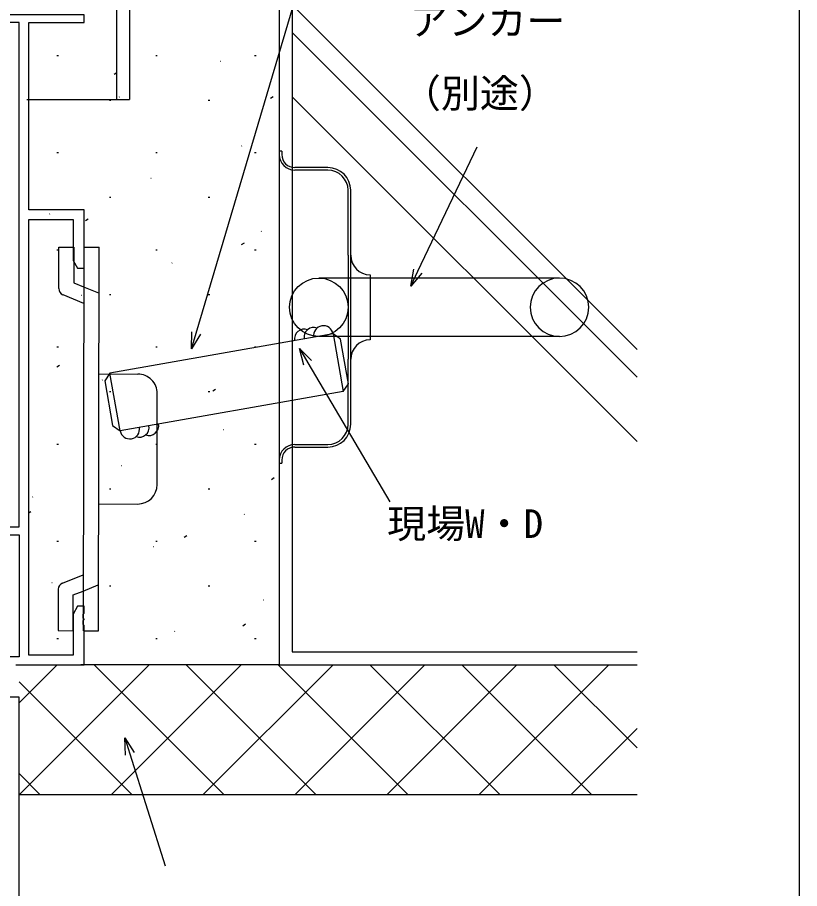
# Model space of a CAD drawing. Units: millimetres, scale not verified. Extents: x -437 to 438, y -344 to 341.
# Drawn here: x 317.9 to 438.2, y -178.2 to -44.2 of the extents above; entities that cross this region are included whole.
import ezdxf
from ezdxf.enums import TextEntityAlignment as Align

# ---------------------------------------------------------------- set-up
doc = ezdxf.new("R2010")
doc.units = ezdxf.units.MM
doc.header["$LTSCALE"] = 2
for name, color, linetype in [('0-2_YKK_11', 7, 'Continuous'), ('0-3_YKK_12', 2, 'Continuous'), ('0-4_YKK_13', 4, 'Continuous'), ('0-6_YKK_D', 6, 'Continuous'), ('0-7_YKK_ZWAK', 7, 'Continuous'), ('0-8_YSS_K', 3, 'Continuous')]:
    doc.layers.add(name, color=color, linetype=linetype)
doc.styles.add('ＭＳ ゴシック', font='')
doc.styles.get('ＭＳ ゴシック').set_extended_font_data('MS Gothic')

msp = doc.modelspace()

# ---------------------------------------------------------------- linework, layer by layer
at = {"layer": '0-2_YKK_11'}
for points in [[(319.667, -44.998), (328.167, -44.998), (328.167, -43.798), (303.167, -43.798), (303.167, -49.298), (302.167, -49.298)], [(317.667, -143.798), (328.167, -143.798), (328.167, -137.757), (328.047, -137.573), (328.047, -137.023), (328.167, -136.84), (328.167, -136.757), (328.047, -136.573), (328.047, -136.023), (328.167, -135.84), (328.167, -134.798), (327.167, -134.798), (326.467, -136.011), (326.467, -142.298), (319.667, -142.298), (319.667, -75.298), (326.467, -75.298), (326.467, -81.586), (327.167, -82.798), (328.167, -82.798), (328.167, -73.798), (319.667, -73.798), (319.667, -44.998)], [(280.967, -123.798), (318.167, -123.798), (318.167, -142.598), (311.667, -142.598)]]:
    msp.add_lwpolyline(points, dxfattribs=at)
msp.add_lwpolyline([(318.167, -122.598), (318.167, -44.998), (304.667, -44.998), (304.667, -50.798), (303.667, -50.798), (303.667, -122.598)], close=True, dxfattribs=at)
at = {"layer": '0-3_YKK_12'}
for p, q in [((333.167, 16.202), (333.167, -56.802)), ((319.367, -56.804), (335.167, -56.804))]:
    msp.add_line(p, q, dxfattribs=at)
msp.add_lwpolyline([(335.167, 41.197), (335.167, 16.202), (335.167, -56.802)], dxfattribs=at)
at = {"layer": '0-4_YKK_13'}
for p, q in [((358.167, -64.798), (358.167, -65.298)), ((358.567, -64.798), (358.167, -64.798)), ((358.167, -65.298), (358.167, -112.298)), ((358.567, -64.798), (358.567, -65.298)), ((365.667, -67.298), (360.567, -67.298)), ((365.667, -67.698), (360.567, -67.698)), ((368.767, -80.798), (368.767, -70.798)), ((369.167, -80.798), (369.167, -70.798)), ((324.281, -85.925), (324.291, -79.549)), ((324.292, -79.548), (326.592, -79.552)), ((326.591, -79.552), (326.583, -85.052)), ((328.071, -138.555), (328.167, -79.555)), ((328.165, -79.554), (330.463, -79.558)), ((330.371, -138.558), (330.463, -79.558)), ((368.767, -80.798), (368.767, -96.798)), ((369.167, -96.798), (369.167, -80.798)), ((401.267, -84.298), (364.267, -84.298)), ((372.167, -83.798), (372.167, -93.798)), ((324.905, -86.853), (328.078, -88.141)), ((401.267, -93.298), (364.267, -93.298)), ((368.767, -106.798), (368.767, -96.798)), ((369.167, -106.798), (369.167, -96.798)), ((330.435, -99.058), (336.435, -99.068)), ((339.407, -116.073), (339.43, -102.073)), ((360.567, -109.898), (365.667, -109.898)), ((360.567, -110.298), (365.667, -110.298)), ((358.167, -112.298), (358.167, -112.798)), ((358.567, -112.298), (358.567, -112.798)), ((358.167, -112.798), (358.567, -112.798)), ((330.404, -119.058), (336.402, -119.068)), ((324.834, -131.244), (328.011, -129.967)), ((324.207, -132.17), (324.197, -138.548)), ((326.506, -133.051), (328.007, -132.447)), ((328.007, -132.447), (330.309, -131.522)), ((326.497, -138.551), (326.506, -133.051)), ((324.197, -138.548), (326.497, -138.551)), ((328.071, -138.555), (330.371, -138.558))]:
    msp.add_line(p, q, dxfattribs=at)
msp.add_lwpolyline([(326.583, -85.052), (328.082, -85.66), (330.38, -86.593)], dxfattribs=at)
msp.add_circle((364.267, -88.798), 4.5, dxfattribs=at)
for centre, radius, start, end in [((360.567, -65.298), 2.4, 180, 270), ((360.567, -65.298), 2, 180, 270), ((365.667, -70.798), 3.5, 0, 90), ((365.667, -70.798), 3.1, 0, 90), ((372.167, -80.798), 3, 180, 270), ((401.267, -88.798), 4.5, 90, 270), ((401.267, -88.798), 4.5, 270, 90), ((325.281, -85.927), 1, 179.90534, 247.9075), ((372.167, -96.798), 3, 90, 180), ((336.43, -102.068), 3, 359.90656, 89.9066), ((365.667, -106.798), 3.1, 270, 0), ((365.667, -106.798), 3.5, 270, 0), ((360.567, -112.298), 2.4, 90, 180), ((360.567, -112.298), 2, 90, 180), ((336.407, -116.068), 3, 269.90689, 359.90656), ((325.207, -132.172), 1, 111.90869, 179.90534)]:
    msp.add_arc(centre, radius, start, end, dxfattribs=at)
at = {"layer": '0-6_YKK_D'}
for points in [[(344.666, -95.203), (345.392, -92.758), (367.671, -17.679)], [(378.417, -85.546), (379.512, -83.243), (388.608, -64.101)], [(380.129, -83.537), (378.417, -85.546), (378.894, -82.95)], [(346.047, -92.953), (344.666, -95.203), (344.736, -92.564)], [(361.987, -97.683), (361.28, -95.139), (363.164, -96.989)], [(361.28, -95.139), (362.576, -97.336), (375.183, -118.716)], [(334.541, -157.698), (334.424, -155.061), (335.844, -157.286)], [(334.424, -155.061), (335.193, -157.492), (340.649, -174.74)]]:
    msp.add_lwpolyline(points, dxfattribs=at)
at = {"layer": '0-7_YKK_ZWAK'}
msp.add_lwpolyline([(-436.8, -343.8), (438.2, -343.8), (438.2, 306.2)], dxfattribs=at)
at = {"layer": '0-8_YSS_K'}
for p, q in [((360.167, -42.265), (413.202, -95.3)), ((360.167, -46.508), (413.202, -99.543)), ((323.977, -50.043), (324.227, -50.043)), ((339.177, -50.043), (339.427, -50.043)), ((349.16, -50.921), (349.207, -50.904)), ((354.377, -50.043), (354.627, -50.043)), ((332.805, -52.927), (333.222, -52.651)), ((332.052, -56.918), (332.302, -56.918)), ((333.559, -56.445), (333.606, -56.428)), ((347.252, -56.918), (347.502, -56.918)), ((356.819, -56.622), (357.236, -56.346)), ((360.167, -56.408), (413.202, -109.443)), ((352.39, -63.982), (352.437, -63.965)), ((323.977, -64.993), (324.227, -64.993)), ((339.177, -64.993), (339.427, -64.993)), ((354.377, -64.993), (354.627, -64.993)), ((338.439, -68.922), (338.486, -68.905)), ((332.052, -71.868), (332.302, -71.868)), ((347.252, -71.868), (347.502, -71.868)), ((322.838, -74.446), (322.885, -74.43)), ((328.383, -75.443), (328.8, -75.167)), ((355.384, -77.126), (355.432, -77.109)), ((352.397, -79.138), (352.813, -78.862)), ((323.977, -79.943), (324.227, -79.943)), ((339.177, -79.943), (339.427, -79.943)), ((354.377, -79.943), (354.627, -79.943)), ((341.669, -81.983), (341.716, -81.966)), ((327.718, -86.923), (327.765, -86.907)), ((332.052, -86.818), (332.302, -86.818)), ((347.252, -86.818), (347.502, -86.818)), ((366.45, -92.869), (332.146, -98.951)), ((323.977, -94.893), (324.227, -94.893)), ((339.177, -94.893), (339.427, -94.893)), ((344.663, -95.127), (344.711, -95.111)), ((354.377, -94.893), (354.627, -94.893)), ((323.961, -97.959), (324.378, -97.683)), ((330.948, -99.984), (330.995, -99.967)), ((332.052, -101.768), (332.302, -101.768)), ((368.021, -101.731), (333.717, -107.812)), ((347.252, -101.768), (347.502, -101.768)), ((347.974, -101.654), (348.391, -101.378)), ((349.543, -107.604), (349.59, -107.587)), ((323.977, -109.843), (324.227, -109.843)), ((339.177, -109.843), (339.427, -109.843)), ((354.377, -109.843), (354.627, -109.843)), ((333.942, -113.129), (333.99, -113.112)), ((356.999, -115.27), (357.416, -114.994)), ((332.052, -116.718), (332.302, -116.718)), ((347.252, -116.718), (347.502, -116.718)), ((320.227, -117.985), (320.274, -117.969)), ((319.735, -120.345), (319.956, -120.199)), ((352.773, -120.665), (352.82, -120.648)), ((343.552, -124.17), (343.969, -123.894)), ((323.977, -124.793), (324.227, -124.793)), ((338.822, -125.605), (338.869, -125.589)), ((339.177, -124.793), (339.427, -124.793)), ((354.377, -124.793), (354.627, -124.793)), ((323.221, -131.13), (323.269, -131.113)), ((332.052, -131.668), (332.302, -131.668)), ((347.252, -131.668), (347.502, -131.668)), ((355.768, -133.809), (355.815, -133.793)), ((352.576, -137.786), (352.993, -137.51)), ((342.052, -138.666), (342.099, -138.65)), ((323.977, -139.743), (324.227, -139.743)), ((339.177, -139.743), (339.427, -139.743)), ((354.377, -139.743), (354.627, -139.743)), ((338.165, -143.798), (318.167, -163.796)), ((324.023, -143.798), (318.167, -149.654)), ((358.167, -143.798), (327.667, -143.798)), ((349.706, -163.798), (329.706, -143.798)), ((352.307, -143.798), (332.307, -163.798)), ((363.848, -163.798), (343.848, -143.798)), ((366.449, -143.798), (346.449, -163.798)), ((377.991, -163.798), (357.991, -143.798)), ((380.591, -143.798), (360.591, -163.798)), ((392.133, -163.798), (372.133, -143.798)), ((394.733, -143.798), (374.733, -163.798)), ((406.275, -163.798), (386.275, -143.798)), ((408.876, -143.798), (388.876, -163.798)), ((413.202, -156.583), (400.417, -143.798)), ((335.564, -163.798), (318.167, -146.401)), ((413.202, -153.614), (403.018, -163.798)), ((321.422, -163.798), (318.167, -160.543)), ((413.202, -163.798), (318.167, -163.798))]:
    msp.add_line(p, q, dxfattribs=at)
for points in [[(413.202, 6.202), (328.167, 6.202), (328.167, -28.798), (358.167, -36.298), (358.167, -143.798), (413.202, -143.798)], [(413.202, 4.202), (330.167, 4.202), (330.167, -27.237), (360.167, -34.737), (360.167, -141.798), (413.202, -141.798)]]:
    msp.add_lwpolyline(points, dxfattribs=at)
for points in [[(366.45, -92.869), (368.021, -101.731), (368.831, -100.571), (367.609, -93.679)], [(333.717, -107.81), (332.146, -98.948), (331.335, -100.107), (332.557, -106.999)], [(318.167, -148.798), (301.167, -148.798), (301.167, -163.798), (298.167, -163.798), (298.167, -228.798), (318.167, -228.798), (318.167, -218.798), (313.167, -218.798), (313.167, -203.798), (318.167, -203.798)]]:
    msp.add_lwpolyline(points, close=True, dxfattribs=at)
for centre, start, end in [((362.02, -93.654), 70.04391, 190.04392), ((363.497, -93.392), 70.04391, 190.04392), ((364.974, -93.13), 10.04394, 190.04392), ((336.669, -107.284), 250.04391, 10.04392), ((338.146, -107.022), 250.04391, 10.04392), ((335.192, -107.545), 190.04394, 10.04392)]:
    msp.add_arc(centre, 1.5, start, end, dxfattribs=at)

# ---------------------------------------------------------------- texts
at = {"layer": '0-6_YKK_D', "style": 'ＭＳ ゴシック'}
for s, p in [('アンカー', (378.201, -48.255)), ('（別途）', (377.041, -59.38)), ('現場W・D', (374.773, -125.602))]:
    msp.add_text(s, height=4.399, dxfattribs=at).set_placement(p, align=Align.BOTTOM_LEFT)

doc.saveas('drawing.dxf')
